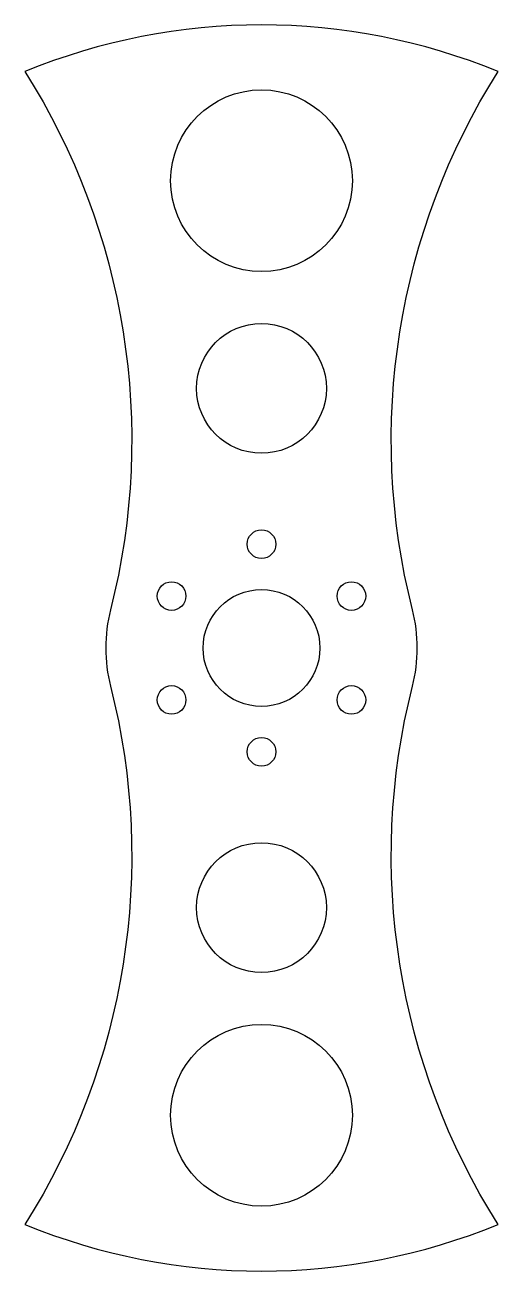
# Model space of a CAD drawing. Header units: inches. Extents: x -1.14 to 1.14, y -3 to 3.
import ezdxf

# ---------------------------------------------------------------- set-up
doc = ezdxf.new("R2010")
doc.units = ezdxf.units.IN
doc.header["$MEASUREMENT"] = 0

msp = doc.modelspace()

# ---------------------------------------------------------------- linework, layer by layer
msp.add_lwpolyline([(-1.1391, 2.7753, -0.205967), (-0.727, 0.1845, 0.124893), (-0.727, -0.1845, -0.205967), (-1.1391, -2.7753, 0.197237), (1.1391, -2.7753, -0.205967), (0.727, -0.1845, 0.124893), (0.727, 0.1845, -0.205967), (1.1391, 2.7753, 0.197237)], format="xyb", close=True)
for centre, radius in [((0, 2.25), 0.4375), ((0, 1.25), 0.3125), ((0, 0.5), 0.069), ((-0.433, 0.25), 0.069), ((0.433, 0.25), 0.069), ((0, 0), 0.2812), ((-0.433, -0.25), 0.069), ((0.433, -0.25), 0.069), ((0, -0.5), 0.069), ((0, -1.25), 0.3125), ((0, -2.25), 0.4375)]:
    msp.add_circle(centre, radius)

doc.saveas('drawing.dxf')
